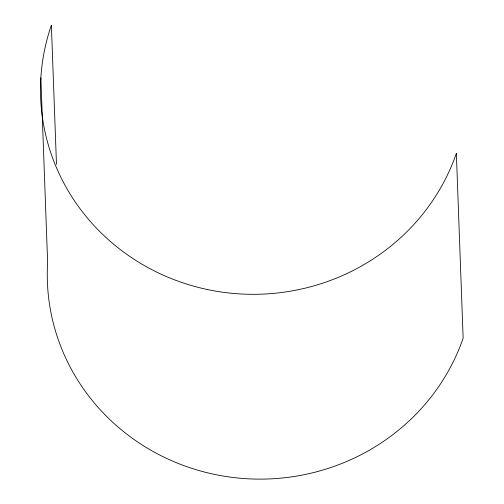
<?xml version="1.0" encoding="UTF-8"?>
<svg xmlns="http://www.w3.org/2000/svg" width="504" height="504" viewBox="0 0 504 504"><rect width="100%" height="100%" fill="white"/><g stroke="black" fill="none" stroke-linecap="round" stroke-linejoin="round"><path stroke-width="0.76" d="M56.48 164.392L51.377 25.2A213.394 205.021 -2.1 0 0 186.581 284.048A213.394 205.021 -2.1 0 0 456.359 153.374L463.138 338.178A213.394 205.021 -2.1 0 1 220.361 475.549A213.394 205.021 -2.1 0 1 47.641 262.59L40.862 77.792"/></g></svg>
